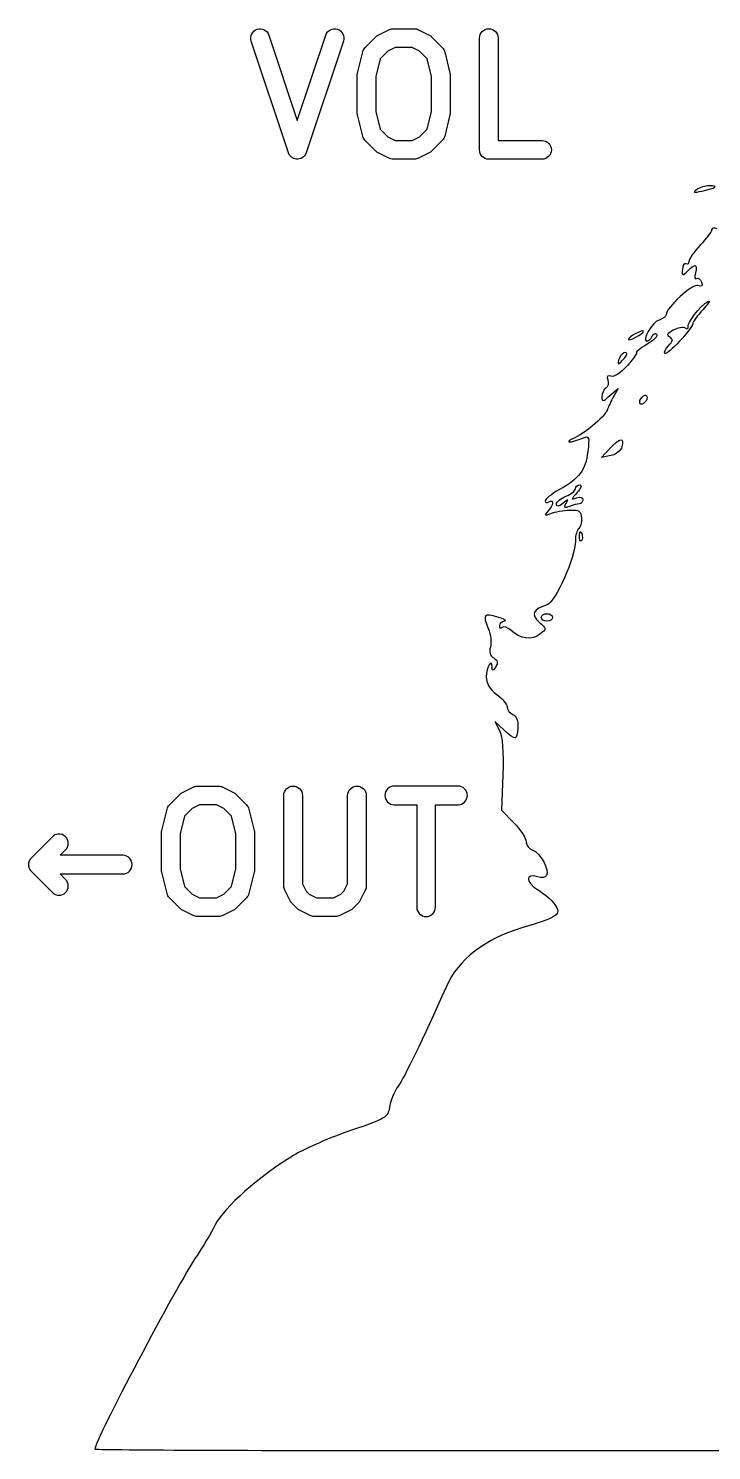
# Model space of a CAD drawing. Header units: millimetres. Extents: x 3 to 110, y 3 to 41.
# Drawn here: x 3.45 to 21.79, y 3.03 to 41.19 of the extents above; entities that cross this region are included whole.
import ezdxf

# ---------------------------------------------------------------- set-up
doc = ezdxf.new("R2010")
doc.units = ezdxf.units.MM
doc.layers.add('1', color=7, linetype='CONTINUOUS')

msp = doc.modelspace()

# ---------------------------------------------------------------- linework, layer by layer
at = {"layer": '1', "color": 7}
for points in [[(10.433054, 37.848873), (9.433059, 40.848864)], [(9.907399, 41.006973), (10.670226, 38.718495), (11.433048, 41.006973)], [(11.907392, 40.848864), (10.907393, 37.848873)], [(12.493362, 40.676118), (12.77886, 40.961868)], [(12.843991, 41.008817), (13.12974, 41.151565)], [(13.241462, 41.177918), (13.812961, 41.177918)], [(13.924686, 41.151565), (14.210435, 41.008817)], [(14.275487, 40.961947), (14.561237, 40.676197)], [(15.562953, 37.927926), (15.562953, 40.927921)], [(16.062956, 40.927921), (16.062956, 38.177927), (17.241449, 38.177927)], [(12.284691, 39.988607), (12.427695, 40.560107)], [(14.62701, 40.560002), (14.769755, 39.988503)], [(12.277216, 38.927925), (12.277216, 39.927922)], [(14.777208, 39.927922), (14.777208, 38.927925)], [(12.427695, 38.29574), (12.284691, 38.867239)], [(14.769755, 38.867343), (14.62701, 38.295844)], [(12.77886, 37.893979), (12.493362, 38.179728)], [(14.561237, 38.179649), (14.275487, 37.8939)], [(13.12974, 37.704281), (12.843991, 37.847029)], [(14.210435, 37.847029), (13.924686, 37.704281)], [(13.812961, 37.677929), (13.241462, 37.677929)], [(17.241449, 37.677929), (15.812955, 37.677929)], [(19.065077, 31.335919), (19.283172, 31.529189), (19.144663, 31.27546)], [(19.08627, 29.723617), (18.836159, 29.675558), (19.06251, 29.916887)], [(16.223402, 22.359735), (15.974853, 22.58866), (16.099392, 22.348366)], [(16.189827, 21.160327), (16.154664, 20.212064), (16.48489, 19.871517)], [(7.237677, 20.356223), (7.523426, 20.641972)], [(7.588481, 20.688843), (7.87423, 20.831591)], [(7.985955, 20.857943), (8.5572, 20.857943)], [(8.668922, 20.831591), (8.954671, 20.688843)], [(9.019723, 20.641972), (9.305473, 20.356223)], [(10.307194, 18.179451), (10.307194, 20.607947)], [(10.807193, 20.607947), (10.807193, 18.238516), (10.905676, 18.041722), (10.991104, 17.956144), (11.187661, 17.857953), (11.641223, 17.857953), (11.837781, 17.956144), (11.923143, 18.041656), (12.021438, 18.238422), (12.021438, 20.607947)], [(12.521436, 20.607947), (12.521436, 18.179451)], [(14.986074, 20.857948), (14.128762, 20.857948), (13.271452, 20.857948), (13.271452, 20.857948)], [(7.028932, 19.668633), (7.171936, 20.240132)], [(9.371246, 20.240028), (9.513996, 19.668529)], [(13.271452, 20.357721), (13.878648, 20.357721), (13.878648, 17.608022)], [(14.378875, 17.608022), (14.378875, 20.357721), (14.986074, 20.357721)], [(4.094763, 19.498859), (3.523221, 18.92732)], [(7.021454, 18.607951), (7.021454, 19.607947)], [(9.521446, 19.607947), (9.521446, 18.607951)], [(5.986116, 19.0007), (4.303536, 19.0007), (4.448229, 19.145394)], [(3.523221, 18.573854), (4.094763, 18.002829)], [(4.448229, 18.356295), (4.304051, 18.500473), (5.986116, 18.500473)], [(7.171936, 17.975766), (7.028932, 18.547265)], [(9.513996, 18.547369), (9.371246, 17.97587)], [(10.47663, 17.781822), (10.333625, 18.067571)], [(12.495084, 18.067731), (12.352334, 17.781982)], [(7.523426, 17.573925), (7.237677, 17.859675)], [(9.305473, 17.859675), (9.019723, 17.573925)], [(10.666009, 17.574083), (10.523262, 17.717082)], [(12.30562, 17.717082), (12.162875, 17.574083)], [(7.87423, 17.384307), (7.588481, 17.527055)], [(8.5572, 17.357955), (7.985955, 17.357955)], [(8.954671, 17.527055), (8.668922, 17.384307)], [(11.016968, 17.384307), (10.731219, 17.527055)], [(11.700194, 17.357955), (11.128695, 17.357955)], [(12.097663, 17.527055), (11.811914, 17.384307)], [(14.527399, 3.03019), (23.821379, 3.03019), (24.045666, 3.462204), (24.269927, 3.893701), (24.358827, 3.462204)]]:
    msp.add_lwpolyline(points, dxfattribs=at)
for points in [[(13.300431, 38.177927), (13.75399, 38.177927), (13.950657, 38.276174), (14.158703, 38.484215), (14.277209, 38.958674), (14.277209, 39.897172), (14.158703, 40.371631), (13.950657, 40.579672), (13.75399, 40.677919), (13.300431, 40.677919), (13.10382, 40.579703), (12.895951, 40.371646), (12.777211, 39.897119), (12.777211, 38.958727), (12.895951, 38.4842), (13.10382, 38.276144)], [(10.635644, 37.680385)], [(21.734163, 36.963476)], [(21.729004, 33.871162)], [(19.904837, 33.064496)], [(19.480049, 32.494505)], [(20.036096, 31.340571)], [(19.352916, 30.147362)], [(18.253257, 28.938655)], [(18.266168, 27.680335)], [(17.37373, 25.484087)], [(8.044926, 17.857953), (8.498231, 17.857953), (8.694891, 17.9562), (8.902939, 18.164241), (9.02145, 18.6387), (9.02145, 19.577198), (8.902939, 20.051657), (8.694891, 20.259698), (8.498231, 20.357945), (8.044931, 20.357945), (7.848264, 20.259698), (7.640177, 20.051611), (7.521453, 19.577145), (7.521453, 18.638753), (7.640177, 18.164287), (7.848264, 17.9562)], [(4.243589, 19.570691)]]:
    msp.add_lwpolyline(points, close=True, dxfattribs=at)
for points in [[(9.433059, 40.848864), (9.389399, 40.979847), (9.460186, 41.121425), (9.591169, 41.165088)], [(9.591169, 41.165088), (9.654071, 41.186056), (9.722726, 41.181177), (9.782031, 41.151525)], [(9.782031, 41.151525), (9.841336, 41.121872), (9.886432, 41.069876), (9.907399, 41.006973)], [(11.433048, 41.006973), (11.454015, 41.069876), (11.499111, 41.121872), (11.558415, 41.151525)], [(11.558415, 41.151525), (11.61772, 41.181177), (11.686375, 41.186056), (11.749277, 41.165088)], [(11.749277, 41.165088), (11.880262, 41.121427), (11.951052, 40.979849), (11.907392, 40.848864)], [(12.77886, 40.961868), (12.797899, 40.980924), (12.819893, 40.996778), (12.843991, 41.008817)], [(13.12974, 41.151565), (13.137517, 41.154695), (13.145447, 41.157431), (13.153499, 41.159764)], [(13.153499, 41.159764), (13.163512, 41.163969), (13.173787, 41.167518), (13.184261, 41.170386)], [(13.184261, 41.170386), (13.194924, 41.172505), (13.205714, 41.173925), (13.216562, 41.174638)], [(13.216562, 41.174638), (13.224802, 41.176148), (13.233112, 41.177242), (13.241462, 41.177918)], [(13.812961, 41.177918), (13.851742, 41.177917), (13.889992, 41.168895), (13.924686, 41.151565)], [(14.210435, 41.008817), (14.234499, 40.996795), (14.256466, 40.980968), (14.275487, 40.961947)], [(15.562953, 40.927921), (15.562954, 41.065992), (15.674884, 41.177919), (15.812955, 41.177918)], [(15.812955, 41.177918), (15.951025, 41.177919), (16.062955, 41.065992), (16.062956, 40.927921)], [(12.427695, 40.560107), (12.438682, 40.604007), (12.461377, 40.644103), (12.493362, 40.676118)], [(14.561237, 40.676197), (14.593289, 40.644144), (14.616024, 40.60398), (14.62701, 40.560002)], [(12.277216, 39.927922), (12.277215, 39.94838), (12.279726, 39.968761), (12.284691, 39.988607)], [(14.769755, 39.988503), (14.774704, 39.968689), (14.777207, 39.948344), (14.777208, 39.927922)], [(12.284691, 38.867239), (12.279726, 38.887086), (12.277215, 38.907467), (12.277216, 38.927925)], [(14.777208, 38.927925), (14.777207, 38.907503), (14.774704, 38.887157), (14.769755, 38.867343)], [(12.493362, 38.179728), (12.461377, 38.211743), (12.438682, 38.251839), (12.427695, 38.29574)], [(14.62701, 38.295844), (14.616024, 38.251866), (14.593289, 38.211703), (14.561237, 38.179649)], [(17.241449, 38.177927), (17.37952, 38.177926), (17.491447, 38.065996), (17.491446, 37.927926)], [(10.635644, 37.680385), (10.541597, 37.693519), (10.463108, 37.758796), (10.433054, 37.848873)], [(10.907393, 37.848873), (10.869251, 37.73456), (10.754994, 37.663719), (10.635644, 37.680385)], [(12.843991, 37.847029), (12.819893, 37.859068), (12.797899, 37.874922), (12.77886, 37.893979)], [(14.275487, 37.8939), (14.256466, 37.874879), (14.234499, 37.859052), (14.210435, 37.847029)], [(15.812955, 37.677929), (15.67489, 37.677941), (15.562968, 37.789861), (15.562953, 37.927926)], [(17.491446, 37.927926), (17.491444, 37.789857), (17.379518, 37.67793), (17.241449, 37.677929)], [(13.241462, 37.677929), (13.202682, 37.67793), (13.164433, 37.686952), (13.12974, 37.704281)], [(13.924686, 37.704281), (13.889992, 37.686951), (13.851742, 37.677929), (13.812961, 37.677929)], [(21.386898, 36.858574), (21.275615, 36.783255), (21.316757, 36.773642), (21.539351, 36.823434)], [(21.734163, 36.963476), (21.62706, 36.962682), (21.470718, 36.915295), (21.386898, 36.858574)], [(21.539351, 36.823434), (21.912942, 36.906995), (21.994116, 36.965592), (21.734163, 36.963476)], [(21.793086, 35.782155), (21.792848, 35.734268), (21.655582, 35.548872), (21.488181, 35.370294)], [(21.946042, 35.810576), (21.862222, 35.842739), (21.793351, 35.83005), (21.793086, 35.782155)], [(21.488181, 35.370294), (21.320805, 35.191714), (21.183831, 34.994803), (21.183831, 34.932595)], [(21.103212, 34.869034), (21.058948, 34.8964), (21.016323, 34.830206), (21.008121, 34.721756)], [(21.183831, 34.932595), (21.183831, 34.870306), (21.147504, 34.841665), (21.103212, 34.869034)], [(21.146604, 34.67783), (21.35499, 34.886211), (21.420924, 34.870367), (21.35745, 34.627705)], [(21.426692, 34.290774), (21.280695, 34.346797), (20.574046, 33.694965), (20.574046, 33.504259)], [(21.008121, 34.721756), (20.994892, 34.545904), (21.010767, 34.541004), (21.146604, 34.67783)], [(21.35745, 34.627705), (21.328214, 34.515868), (21.341046, 34.447045), (21.385866, 34.474742)], [(21.385866, 34.474742), (21.430687, 34.502436), (21.492917, 34.45929), (21.523846, 34.378624)], [(21.523846, 34.378624), (21.562132, 34.278881), (21.53099, 34.250754), (21.426692, 34.290774)], [(21.161077, 33.174565), (21.126734, 33.280067), (21.483947, 33.742503), (21.691804, 33.861343)], [(21.564672, 33.647404), (21.411002, 33.482034), (21.285616, 33.3095), (21.285616, 33.263449)], [(21.729004, 33.871162), (21.741175, 33.85661), (21.679924, 33.77143), (21.564672, 33.647404)], [(21.691804, 33.861343), (21.712706, 33.873329), (21.724982, 33.87603), (21.729004, 33.871162)], [(20.386457, 33.363183), (20.19101, 33.301155), (19.900339, 32.799394), (20.059856, 32.799394)], [(20.574046, 33.504259), (20.574046, 33.459169), (20.489724, 33.395963), (20.386457, 33.363183)], [(21.285616, 33.263449), (21.285616, 33.135796), (20.598097, 32.402758), (20.536317, 32.464533)], [(19.761168, 33.002483), (19.649408, 32.942671), (19.558074, 32.870742), (19.558074, 32.842802)], [(19.558074, 32.842802), (19.558074, 32.814862), (19.649408, 32.84095), (19.761168, 32.900679)], [(19.904837, 33.064496), (19.868007, 33.053992), (19.817048, 33.032389), (19.761168, 33.002483)], [(19.761168, 32.900679), (19.872928, 32.960491), (19.964765, 33.03242), (19.964765, 33.06036)], [(19.964765, 33.06036), (19.964765, 33.07433), (19.941746, 33.075), (19.904837, 33.064496)], [(20.317718, 32.982329), (20.359602, 32.943431), (20.24001, 32.817838), (20.052104, 32.703276)], [(20.059856, 32.799394), (20.109862, 32.799394), (20.171404, 32.856153), (20.196275, 32.926002)], [(20.196275, 32.926002), (20.221146, 32.99585), (20.275808, 33.021228), (20.317718, 32.982329)], [(20.66964, 32.904815), (20.583466, 32.958083), (20.612067, 33.015834), (20.765763, 33.098085)], [(20.63707, 32.67382), (20.754122, 32.790872), (20.762377, 32.847509), (20.66964, 32.904815)], [(20.765763, 33.098085), (20.886228, 33.162548), (21.030558, 33.186503), (21.086676, 33.151827)], [(21.086676, 33.151827), (21.142768, 33.117153), (21.176423, 33.127443), (21.161077, 33.174565)], [(19.480049, 32.494505), (19.423322, 32.494505), (19.350456, 32.42588), (19.318309, 32.34206)], [(19.456792, 32.34206), (19.529684, 32.429901), (19.5395, 32.494505), (19.480049, 32.494505)], [(19.778234, 32.495021), (19.815355, 32.494812), (19.707325, 32.338046), (19.537939, 32.146723)], [(20.052104, 32.703276), (19.864197, 32.588715), (19.741086, 32.49523), (19.778234, 32.495021)], [(20.536317, 32.464533), (20.506551, 32.494309), (20.551901, 32.588532), (20.63707, 32.67382)], [(19.537939, 32.146723), (19.362045, 31.948051), (19.168767, 31.822144), (19.087831, 31.8532)], [(19.318309, 32.34206), (19.28603, 32.25824), (19.275764, 32.189612), (19.295052, 32.189612)], [(19.295052, 32.189612), (19.314367, 32.189612), (19.387233, 32.25824), (19.456792, 32.34206)], [(19.005149, 31.753982), (19.037534, 31.669593), (19.015203, 31.570216), (18.955539, 31.533325)], [(19.087831, 31.8532), (18.993084, 31.889573), (18.965779, 31.856614), (19.005149, 31.753982)], [(18.955539, 31.533325), (18.895849, 31.496434), (18.847007, 31.39358), (18.847007, 31.304397)], [(18.847007, 31.304397), (18.847007, 31.165687), (18.878599, 31.170349), (19.065077, 31.335919)], [(19.86298, 31.161771), (19.86298, 31.217651), (19.908885, 31.291565), (19.964765, 31.326101)], [(19.964765, 31.326101), (19.992705, 31.343378), (20.017681, 31.347609), (20.036096, 31.340571)], [(20.036096, 31.340571), (20.054617, 31.333533), (20.066047, 31.315277), (20.066047, 31.287345)], [(19.000492, 30.970567), (18.984088, 30.830484), (18.429522, 30.344503), (18.125622, 30.204208)], [(19.144663, 31.27546), (19.068675, 31.13576), (19.003667, 30.998507), (19.000492, 30.970567)], [(19.964765, 31.123012), (19.908885, 31.088476), (19.86298, 31.105894), (19.86298, 31.161771)], [(20.066047, 31.287345), (20.066047, 31.231465), (20.020645, 31.157548), (19.964765, 31.123012)], [(18.125622, 30.204208), (17.800052, 30.05389), (17.991637, 30.053867), (18.355571, 30.204208)], [(18.355571, 30.204208), (18.50252, 30.264914), (18.517496, 30.216934), (18.469262, 29.835239)], [(19.06251, 29.916887), (19.199167, 30.062341), (19.297407, 30.139184), (19.352916, 30.147362)], [(19.352916, 30.147362), (19.408452, 30.155538), (19.4211, 30.094769), (19.387021, 29.96443)], [(18.469262, 29.835239), (18.40518, 29.328026), (18.247991, 29.116184), (17.709618, 28.813597)], [(19.387021, 29.96443), (19.35924, 29.858215), (19.223906, 29.749916), (19.08627, 29.723617)], [(17.709618, 28.813597), (17.497131, 28.694177), (17.323089, 28.556044), (17.323089, 28.507157)], [(17.627968, 28.420339), (17.627968, 28.484442), (17.742003, 28.58065), (17.881703, 28.633762)], [(17.881703, 28.633762), (18.021403, 28.686877), (18.135941, 28.777002), (18.135941, 28.834266)], [(18.182983, 28.730915), (18.018201, 28.548982), (18.01619, 28.531435), (18.16695, 28.58932)], [(18.135941, 28.834266), (18.135941, 28.891527), (18.188725, 28.938655), (18.253257, 28.938655)], [(18.16695, 28.58932), (18.264792, 28.626875), (18.339034, 28.606756), (18.339034, 28.542812)], [(18.253257, 28.938655), (18.318979, 28.938655), (18.288182, 28.84717), (18.182983, 28.730915)], [(17.323089, 28.507157), (17.323089, 28.458262), (17.368994, 28.446792), (17.424874, 28.481318)], [(17.424874, 28.481318), (17.568886, 28.570313), (17.550762, 28.39614), (17.39905, 28.232755)], [(17.475515, 28.172293), (17.587275, 28.214475), (17.815874, 28.255821), (17.983514, 28.263759)], [(17.800052, 28.443593), (17.684059, 28.349492), (17.627968, 28.341684), (17.627968, 28.420339)], [(17.884798, 28.438426), (17.95904, 28.56156), (17.94679, 28.562627), (17.800052, 28.443593)], [(17.975233, 28.362462), (17.840507, 28.310759), (17.818758, 28.328841), (17.884798, 28.438426)], [(18.245504, 28.430674), (18.194202, 28.430674), (18.072811, 28.3999), (17.975233, 28.362462)], [(17.983514, 28.263759), (18.234048, 28.275639), (18.290245, 28.236674), (18.29977, 28.046719)], [(18.339034, 28.542812), (18.339034, 28.480955), (18.296833, 28.430674), (18.245504, 28.430674)], [(17.39905, 28.232755), (17.294646, 28.120217), (17.308457, 28.109229), (17.475515, 28.172293)], [(18.29977, 28.046719), (18.30612, 27.919613), (18.272148, 27.791327), (18.223809, 27.761467)], [(18.223809, 27.761467), (18.175496, 27.731606), (18.13647, 27.584204), (18.13647, 27.433839)], [(18.299241, 27.442107), (18.265454, 27.408346), (18.241509, 27.468327), (18.246007, 27.57543)], [(18.246007, 27.57543), (18.248653, 27.634329), (18.255664, 27.669468), (18.266168, 27.680335)], [(18.266168, 27.680335), (18.276725, 27.690302), (18.290986, 27.676975), (18.306993, 27.636925)], [(18.306993, 27.636925), (18.336442, 27.563582), (18.332843, 27.475862), (18.299241, 27.442107)], [(18.13647, 27.433839), (18.13647, 27.002145), (17.605028, 25.796456), (17.381482, 25.7249)], [(17.381482, 25.7249), (17.001779, 25.603361), (16.931717, 25.454332), (17.161323, 25.258779)], [(16.058038, 25.387969), (15.67807, 25.501454), (15.640923, 25.458965), (15.794487, 25.088247)], [(16.230652, 25.289785), (16.300502, 25.294574), (16.222979, 25.338741), (16.058038, 25.387969)], [(16.10352, 25.162145), (16.10352, 25.227338), (16.160802, 25.28497), (16.230652, 25.289785)], [(17.161323, 25.258779), (17.371375, 25.079828), (17.371137, 25.076007), (17.175795, 24.924949)], [(17.221277, 25.382286), (17.221277, 25.438166), (17.28991, 25.484087), (17.37373, 25.484087)], [(17.37373, 25.281001), (17.28991, 25.281001), (17.221277, 25.326406), (17.221277, 25.382286)], [(17.37373, 25.484087), (17.45755, 25.484087), (17.526156, 25.438166), (17.526156, 25.382286)], [(17.526156, 25.382286), (17.526156, 25.326406), (17.45755, 25.281001), (17.37373, 25.281001)], [(15.794487, 25.088247), (15.862987, 24.922936), (15.889895, 24.696651), (15.854441, 24.58492)], [(16.171729, 25.111501), (16.134344, 25.074126), (16.10352, 25.096949), (16.10352, 25.162145)], [(16.400144, 25.039154), (16.311773, 25.116486), (16.209088, 25.148876), (16.171729, 25.111501)], [(17.175795, 24.924949), (16.964288, 24.761476), (16.667505, 24.805143), (16.400144, 25.039154)], [(15.854441, 24.58492), (15.813563, 24.45615), (15.84571, 24.350571), (15.942283, 24.296564)], [(15.901987, 24.053169), (15.899341, 24.307404), (15.74837, 24.054492), (15.743343, 23.787036)], [(15.999142, 24.060403), (15.920137, 23.935252), (15.901987, 23.933818), (15.901987, 24.053169)], [(15.942283, 24.296564), (16.048169, 24.237306), (16.065526, 24.165389), (15.999142, 24.060403)], [(15.743343, 23.787036), (15.740168, 23.619026), (15.837561, 23.456402), (16.022901, 23.319364)], [(16.022901, 23.319364), (16.17927, 23.203763), (16.307116, 23.047682), (16.307116, 22.972618)], [(16.307116, 22.972618), (16.307116, 22.897553), (16.375829, 22.809605), (16.460072, 22.777281)], [(16.460072, 22.777281), (16.55601, 22.740472), (16.604852, 22.608747), (16.590829, 22.424846)], [(16.099392, 22.348366), (16.18091, 22.192087), (16.212581, 21.777994), (16.189827, 21.160327)], [(16.590829, 22.424846), (16.563921, 22.071511), (16.541616, 22.067495), (16.223402, 22.359735)], [(7.523426, 20.641972), (7.542448, 20.660994), (7.564416, 20.676821), (7.588481, 20.688843)], [(7.87423, 20.831591), (7.882013, 20.834724), (7.889949, 20.837464), (7.898007, 20.8398)], [(7.898007, 20.8398), (7.908015, 20.844001), (7.918285, 20.847546), (7.928754, 20.850412)], [(7.928754, 20.850412), (7.939417, 20.85253), (7.950207, 20.853951), (7.961055, 20.854664)], [(7.961055, 20.854664), (7.969295, 20.856174), (7.977605, 20.857268), (7.985955, 20.857943)], [(8.5572, 20.857943), (8.59598, 20.857942), (8.634229, 20.84892), (8.668922, 20.831591)], [(8.954671, 20.688843), (8.978735, 20.676821), (9.000702, 20.660994), (9.019723, 20.641972)], [(10.307194, 20.607947), (10.307196, 20.746017), (10.419125, 20.857945), (10.557196, 20.857943)], [(10.557196, 20.857943), (10.695265, 20.857942), (10.807191, 20.746015), (10.807193, 20.607947)], [(12.021438, 20.607947), (12.021439, 20.746015), (12.133366, 20.857942), (12.271435, 20.857943)], [(12.271435, 20.857943), (12.409505, 20.857945), (12.521435, 20.746017), (12.521436, 20.607947)], [(13.094561, 20.784725), (13.047649, 20.737813), (13.021308, 20.674178), (13.021338, 20.607835)], [(13.021338, 20.607835), (13.021308, 20.541491), (13.047649, 20.477856), (13.094561, 20.430944)], [(13.271452, 20.857948), (13.205108, 20.857979), (13.141473, 20.831637), (13.094561, 20.784725)], [(15.162964, 20.784725), (15.116052, 20.831637), (15.052417, 20.857979), (14.986074, 20.857948)], [(15.236187, 20.607835), (15.236218, 20.674178), (15.209876, 20.737813), (15.162964, 20.784725)], [(15.162964, 20.430944), (15.209876, 20.477856), (15.236218, 20.541491), (15.236187, 20.607835)], [(7.171936, 20.240132), (7.18293, 20.284069), (7.205653, 20.324194), (7.237677, 20.356223)], [(9.305473, 20.356223), (9.337525, 20.32417), (9.36026, 20.284006), (9.371246, 20.240028)], [(13.094561, 20.430944), (13.141473, 20.384032), (13.205108, 20.357691), (13.271452, 20.357721)], [(14.986074, 20.357721), (15.052417, 20.357691), (15.116052, 20.384032), (15.162964, 20.430944)], [(16.48489, 19.871517), (16.666499, 19.684134), (16.815089, 19.455936), (16.815089, 19.364573)], [(4.243589, 19.570691), (4.187272, 19.564309), (4.134795, 19.538981), (4.094763, 19.498859)], [(4.448229, 19.498859), (4.394494, 19.552685), (4.319178, 19.579122), (4.243589, 19.570691)], [(4.448229, 19.145394), (4.545802, 19.243014), (4.545802, 19.401239), (4.448229, 19.498859)], [(7.021454, 19.607947), (7.021455, 19.628406), (7.023966, 19.648786), (7.028932, 19.668633)], [(9.513996, 19.668529), (9.518944, 19.648715), (9.521446, 19.62837), (9.521446, 19.607947)], [(16.815089, 19.364573), (16.815089, 19.273207), (16.895073, 19.172433), (16.992863, 19.140813)], [(16.992863, 19.140813), (17.191485, 19.076585), (17.449956, 18.596819), (17.362353, 18.455069)], [(3.451908, 18.762471), (3.451297, 18.758523), (3.45078, 18.75456), (3.450358, 18.750587)], [(3.450358, 18.750587), (3.45078, 18.746612), (3.451296, 18.742649), (3.451908, 18.738699)], [(3.456559, 18.799161), (3.454105, 18.787063), (3.45255, 18.774799), (3.451908, 18.762471)], [(3.451908, 18.738699), (3.45255, 18.726371), (3.454105, 18.714108), (3.456559, 18.702009)], [(3.462243, 18.823449), (3.459945, 18.815453), (3.458048, 18.807347), (3.456559, 18.799161)], [(3.456559, 18.702009), (3.458048, 18.693824), (3.459945, 18.685718), (3.462243, 18.677722)], [(3.479297, 18.864274), (3.472417, 18.851197), (3.46671, 18.837535), (3.462243, 18.823449)], [(3.486015, 18.878226), (3.483632, 18.873646), (3.481391, 18.868993), (3.479297, 18.864274)], [(3.523221, 18.92732), (3.508843, 18.912551), (3.496346, 18.896062), (3.486015, 18.878226)], [(6.235714, 18.750587), (6.235777, 18.888545), (6.124075, 19.000479), (5.986116, 19.0007)], [(5.986116, 18.500473), (6.124075, 18.500695), (6.235777, 18.612628), (6.235714, 18.750587)], [(3.462243, 18.677722), (3.466488, 18.664377), (3.471847, 18.651412), (3.478263, 18.638964)], [(3.478263, 18.638964), (3.480814, 18.633352), (3.483572, 18.627836), (3.486531, 18.622428)], [(3.486531, 18.622428), (3.496737, 18.604803), (3.509058, 18.58849), (3.523221, 18.573854)], [(4.448229, 18.002829), (4.545802, 18.10045), (4.545802, 18.258674), (4.448229, 18.356295)], [(7.028932, 18.547265), (7.023966, 18.567111), (7.021455, 18.587492), (7.021454, 18.607951)], [(9.521446, 18.607951), (9.521446, 18.587528), (9.518944, 18.567183), (9.513996, 18.547369)], [(17.119995, 18.423028), (16.79215, 18.527089), (16.793896, 18.280246), (17.122561, 18.080414)], [(17.362353, 18.455069), (17.331264, 18.404761), (17.222362, 18.390543), (17.119995, 18.423028)], [(4.094763, 18.002829), (4.141611, 17.955898), (4.205185, 17.929502), (4.271496, 17.929449)], [(4.271496, 17.929449), (4.337808, 17.929502), (4.401382, 17.955898), (4.448229, 18.002829)], [(7.237677, 17.859675), (7.205653, 17.891703), (7.18293, 17.931829), (7.171936, 17.975766)], [(9.371246, 17.97587), (9.36026, 17.931892), (9.337525, 17.891728), (9.305473, 17.859675)], [(10.333625, 18.067571), (10.316245, 18.102305), (10.307195, 18.140611), (10.307194, 18.179451)], [(12.521436, 18.179451), (12.521435, 18.140671), (12.512413, 18.102423), (12.495084, 18.067731)], [(17.122561, 18.080414), (17.297159, 17.974229), (17.503905, 17.795747), (17.582486, 17.68354)], [(7.588481, 17.527055), (7.564416, 17.539077), (7.542448, 17.554904), (7.523426, 17.573925)], [(9.019723, 17.573925), (9.000702, 17.554904), (8.978735, 17.539077), (8.954671, 17.527055)], [(10.523262, 17.717082), (10.504352, 17.736027), (10.488608, 17.757885), (10.47663, 17.781822)], [(10.731219, 17.527055), (10.707088, 17.539111), (10.685067, 17.554992), (10.666009, 17.574083)], [(12.162875, 17.574083), (12.143817, 17.554992), (12.121795, 17.53911), (12.097663, 17.527055)], [(12.352334, 17.781982), (12.340345, 17.757982), (12.324572, 17.736069), (12.30562, 17.717082)], [(13.878648, 17.608022), (13.878618, 17.541679), (13.904959, 17.478044), (13.951871, 17.431132)], [(14.305652, 17.431132), (14.352564, 17.478044), (14.378905, 17.541679), (14.378875, 17.608022)], [(17.582486, 17.68354), (17.773012, 17.411549), (17.670116, 17.337238), (16.702959, 17.053605)], [(7.985955, 17.357955), (7.947173, 17.357955), (7.908924, 17.366977), (7.87423, 17.384307)], [(8.668922, 17.384307), (8.634229, 17.366977), (8.59598, 17.357955), (8.5572, 17.357955)], [(11.128695, 17.357955), (11.089913, 17.357955), (11.051663, 17.366977), (11.016968, 17.384307)], [(11.811914, 17.384307), (11.777222, 17.366978), (11.738974, 17.357956), (11.700194, 17.357955)], [(13.951871, 17.431132), (13.998783, 17.38422), (14.062418, 17.357879), (14.128762, 17.357909)], [(14.128762, 17.357909), (14.195105, 17.357879), (14.25874, 17.38422), (14.305652, 17.431132)], [(16.702959, 17.053605), (15.71244, 16.763127), (14.995631, 16.209135), (14.672073, 15.482643)], [(14.672073, 15.482643), (14.018209, 14.014512), (13.554607, 13.055748), (13.37551, 12.804259)], [(13.37551, 12.804259), (13.265629, 12.649925), (13.160219, 12.395105), (13.141434, 12.237885)], [(13.141434, 12.237885), (13.109763, 11.973902), (13.031632, 11.926759), (12.125461, 11.62397)], [(12.125461, 11.62397), (11.585791, 11.443633), (10.885678, 11.139587), (10.568973, 10.948042)], [(10.568973, 10.948042), (9.658437, 10.397371), (8.701043, 9.551362), (8.46731, 9.090794)], [(8.46731, 9.090794), (8.349677, 8.859012), (8.129464, 8.486457), (7.977911, 8.262938)], [(7.977911, 8.262938), (7.442263, 7.472991), (5.232863, 3.293849), (5.232863, 3.070496)], [(5.232863, 3.070496), (5.232863, 3.048377), (9.415523, 3.03019), (14.527399, 3.03019)]]:
    msp.add_open_spline(points, degree=3, dxfattribs=at)

doc.saveas('drawing.dxf')
